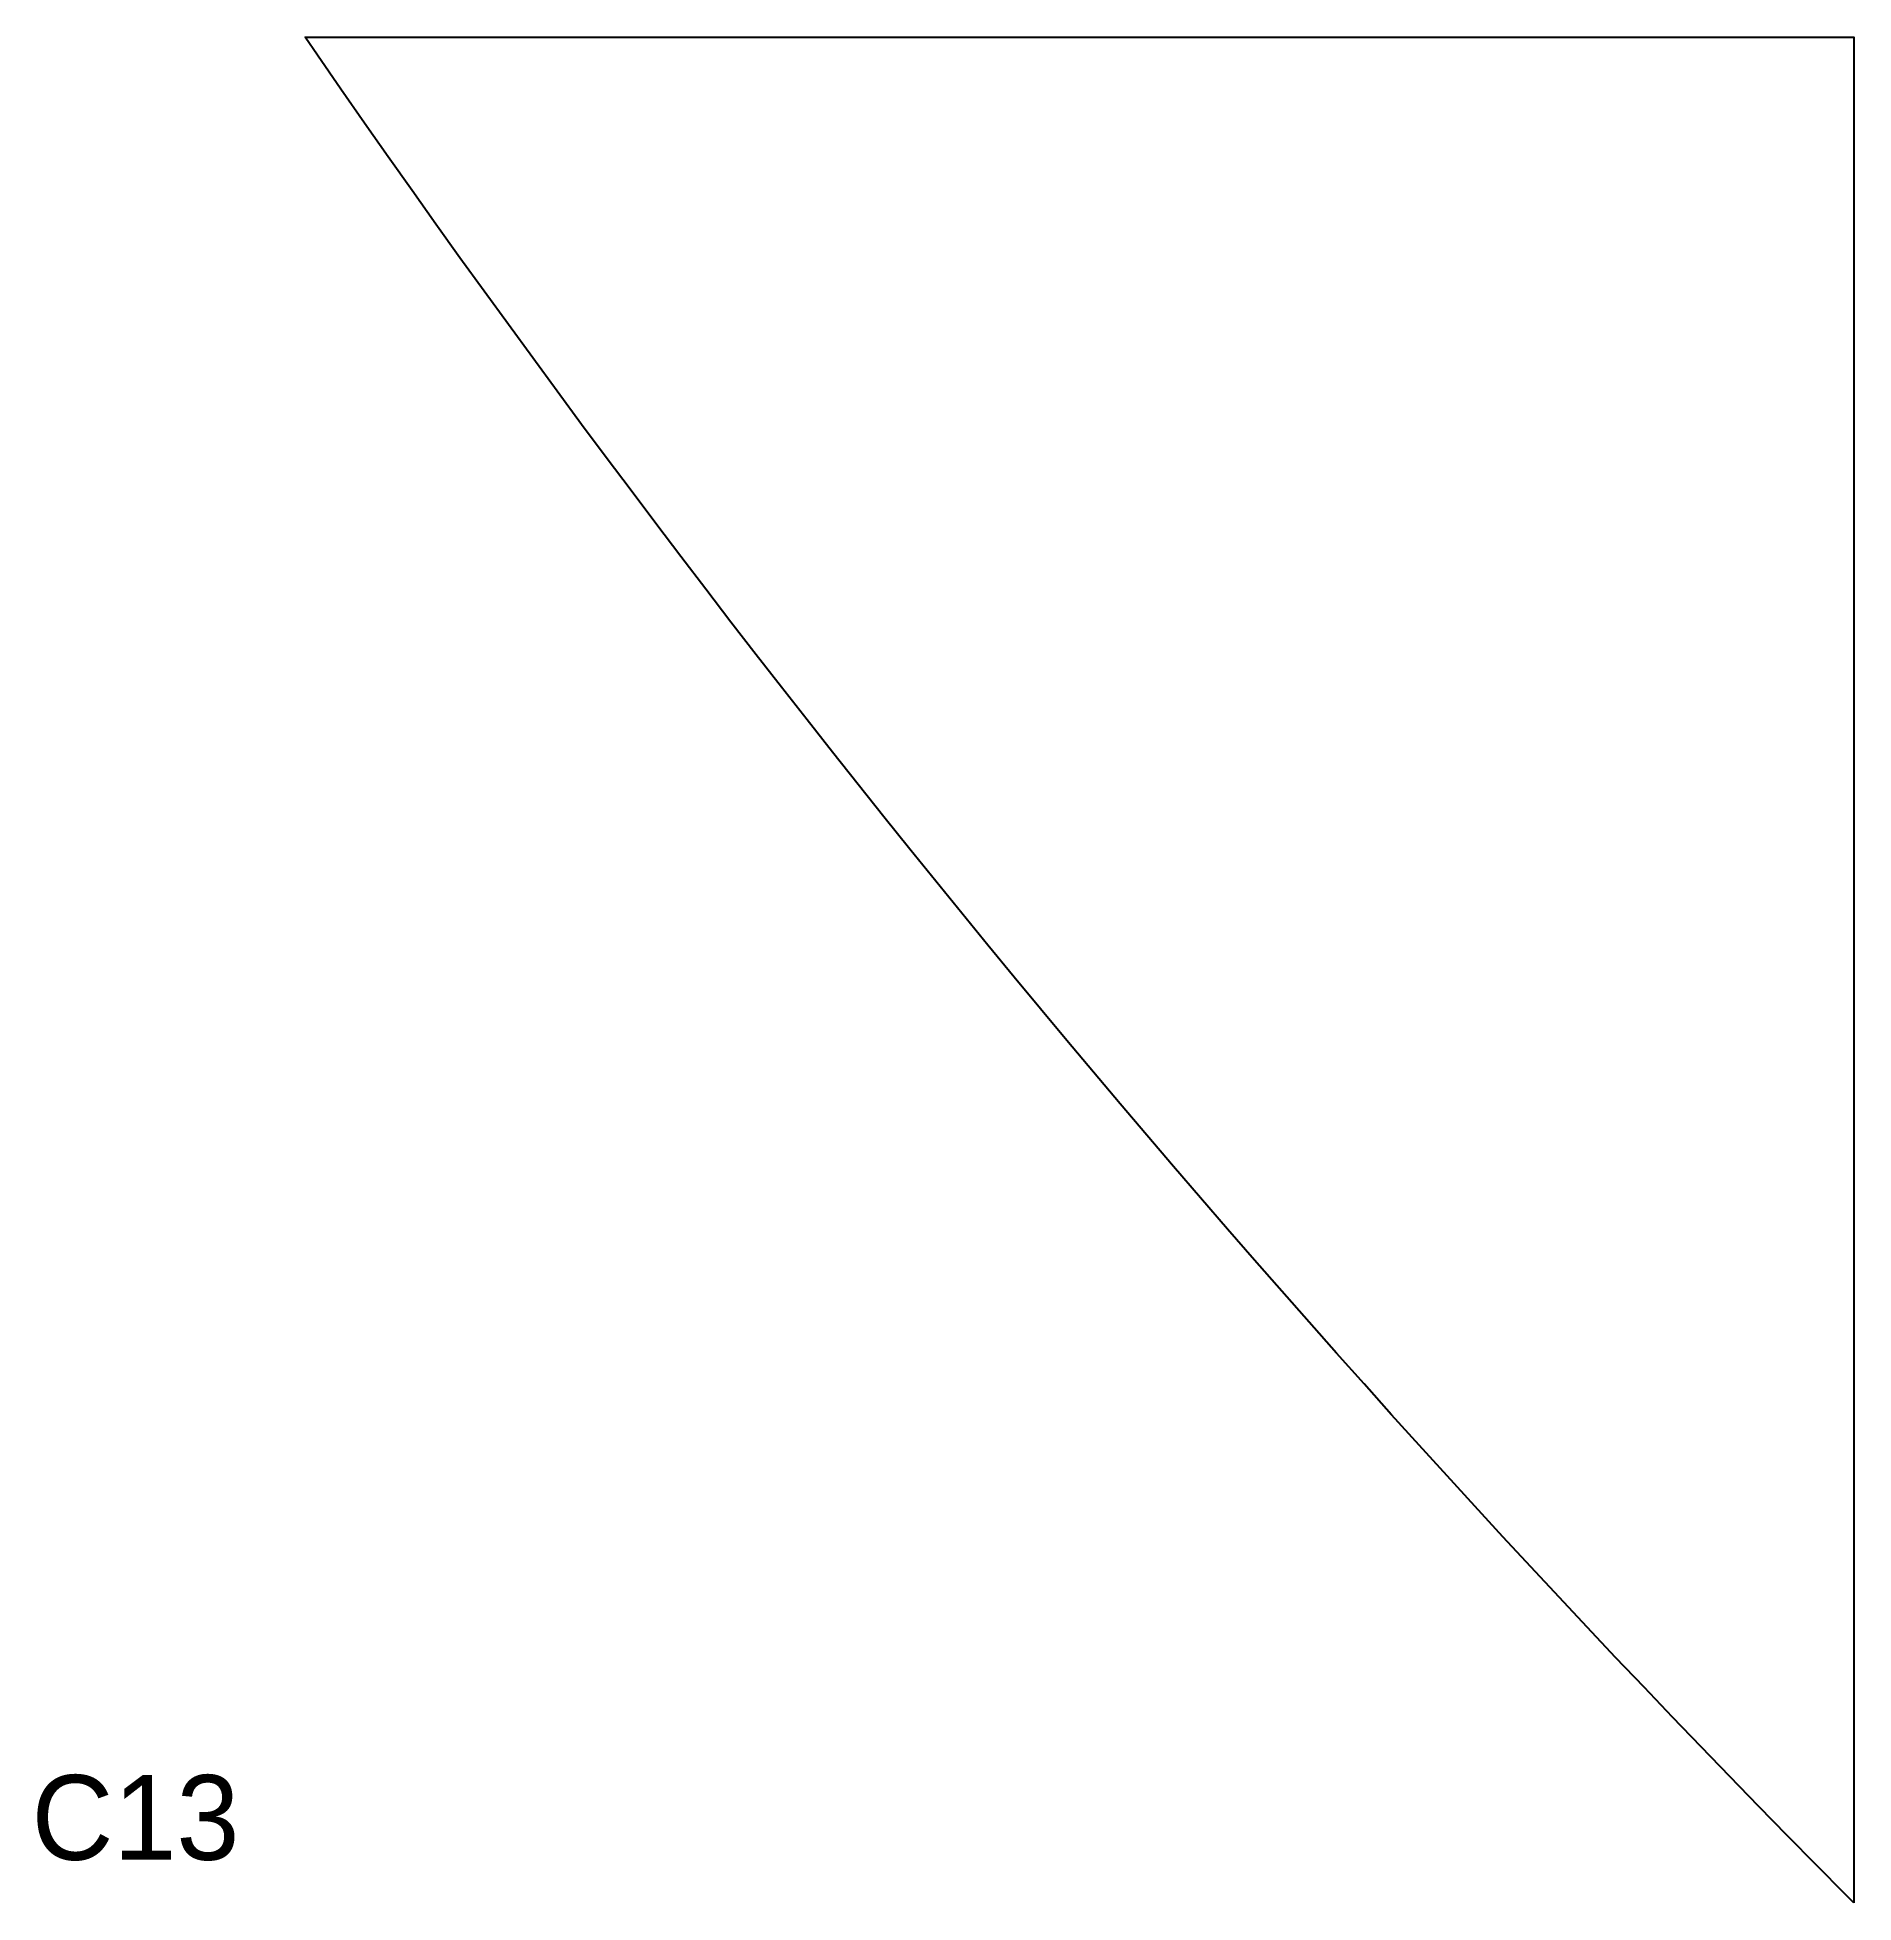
# Model space of a CAD drawing. Header units: millimetres. Extents: x 43 to 900, y 20 to 900.
import ezdxf

# ---------------------------------------------------------------- set-up
doc = ezdxf.new("R2010")
doc.units = ezdxf.units.MM
doc.layers.add('CUT', color=1, linetype='Continuous')
doc.layers.add('ID', color=3, linetype='Continuous')

msp = doc.modelspace()

# ---------------------------------------------------------------- linework, layer by layer
at = {"layer": 'CUT'}
msp.add_lwpolyline([(900, 19.77), (896.12, 23.67), (882.41, 37.51), (868.74, 51.39), (855.11, 65.31), (841.53, 79.28), (827.98, 93.28), (814.49, 107.33), (801.03, 121.42), (787.62, 135.55), (774.25, 149.72), (760.93, 163.93), (747.65, 178.18), (734.41, 192.48), (721.21, 206.81), (708.07, 221.19), (694.96, 235.6), (681.9, 250.06), (668.88, 264.55), (655.91, 279.09), (642.98, 293.66), (630.1, 308.27), (617.26, 322.93), (604.47, 337.62), (591.72, 352.35), (579.02, 367.12), (566.36, 381.93), (553.75, 396.78), (541.19, 411.67), (528.67, 426.6), (516.19, 441.56), (503.77, 456.56), (491.38, 471.6), (479.05, 486.68), (466.76, 501.8), (454.52, 516.95), (442.32, 532.14), (430.17, 547.37), (418.07, 562.64), (406.01, 577.94), (394, 593.28), (382.04, 608.66), (370.12, 624.07), (358.26, 639.52), (346.44, 655), (334.66, 670.53), (322.94, 686.09), (311.26, 701.68), (299.63, 717.31), (288.05, 732.97), (276.52, 748.68), (265.03, 764.41), (253.6, 780.18), (242.21, 795.99), (230.87, 811.83), (219.58, 827.71), (208.34, 843.62), (197.14, 859.56), (186, 875.54), (174.9, 891.56), (169.09, 900), (900, 900), (900, 19.77)], close=True, dxfattribs=at)

# ---------------------------------------------------------------- texts
at = {"layer": 'ID'}
msp.add_text('C13', height=40, dxfattribs=at).set_placement((40, 40))

doc.saveas('drawing.dxf')
